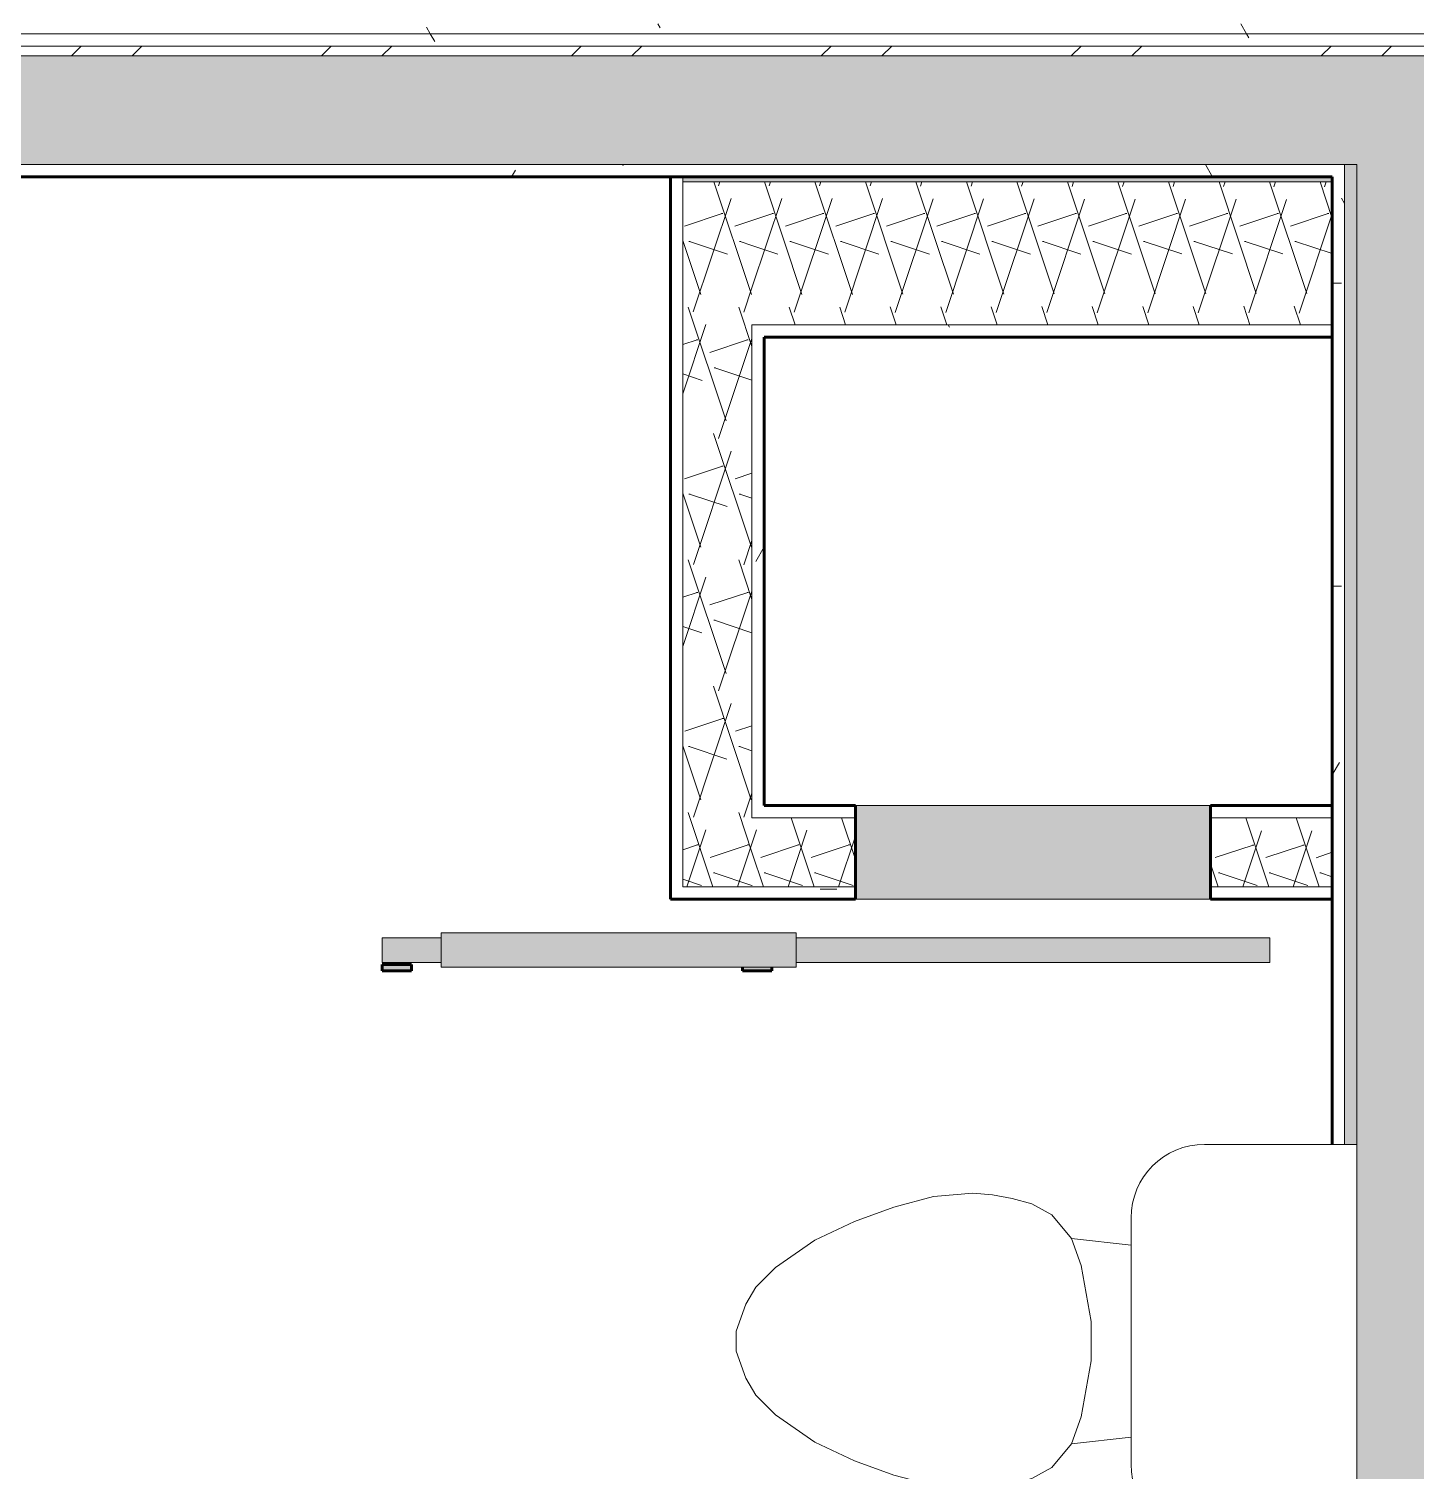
# Model space of a CAD drawing. Header units: inches. Extents: x -4169 to -1846, y 9706 to 12377.
# Drawn here: x -3409.1 to -3338.7, y 10307.8 to 10380.9 of the extents above; entities that cross this region are included whole.
import ezdxf

# ---------------------------------------------------------------- set-up
doc = ezdxf.new("R2010")
doc.units = ezdxf.units.IN
doc.header["$MEASUREMENT"] = 0
for name, color, linetype, lineweight in [('0-1', 7, 'Continuous', 5), ('0-2', 10, 'Continuous', 18), ('A-DOOR-3', 135, 'Continuous', 18), ('A-DOOR-4', 10, 'Continuous', 18), ('A-DOOR-5', 250, 'Continuous', 60), ('A-WALL', 113, 'Continuous', 18), ('A-WALL-1', 8, 'Continuous', 5), ('A-WALL-4', 250, 'Continuous', 60), ('A-WALL-5', 10, 'Continuous', 18), ('A-WALL-PATT-1', 7, 'Continuous', 9), ('A-WALL-PATT-2', 253, 'Continuous', 9), ('A-WALL-PATT-4', 111, 'Continuous', 9), ('I-WALL-2', 2, 'Continuous', 5), ('I-WALL-3', 2, 'Continuous', 60), ('P-SANR-FIXT-2', 7, 'Continuous', 9)]:
    doc.layers.add(name, color=color, linetype=linetype, lineweight=lineweight)
pattern_1 = [(0, (0, 0), (20.48, 5.12), [0.845, -14.515, 0.845, -14.515, -81.92]), (0, (0, 0), (20.48, 5.12), [-30.72, 0.845, -29.875, 0.845, -14.515, -35.84]), (0, (0, 0), (20.48, 5.12), [-76.8, 0.845, -9.395, 0.845, -24.755]), (120, (7.68, 2.56), (-14.67405, 15.1762003), [0.845, -14.515, 0.845, -14.515, -81.92]), (120, (7.68, 2.56), (-14.67405, 15.1762003), [-30.72, 0.845, -29.875, 0.845, -14.515, -35.84]), (120, (7.68, 2.56), (-14.67405, 15.1762003), [-76.8, 0.845, -9.395, 0.845, -24.755]), (240, (10.24, 12.8), (-5.80595, -20.2962003), [0.845, -14.515, 0.845, -14.515, -81.92]), (240, (10.24, 12.8), (-5.80595, -20.2962003), [-30.72, 0.845, -29.875, 0.845, -14.515, -35.84]), (240, (10.24, 12.8), (-5.80595, -20.2962003), [-76.8, 0.845, -9.395, 0.845, -24.755])]
pattern_2 = [(161.57, (0.32, 0.32), (-2.560496185, -0.000537386), [0, -18.214, 2.022, 0]), (18.43, (-0.32, 0.32), (-2.560496185, 0.000537386), [0, -18.214, 2.022, 0]), (108.43, (0.32, 0.32), (1.27922091, -6.400876726), [6.07, -14.166]), (71.57, (-0.32, 0.32), (1.27922091, 6.400876726), [6.07, -14.166])]

# ---------------------------------------------------------------- blocks, each defined once
blk = doc.blocks.new('Toilet-Domestic-3D - Toilet-Domestic-3D-1372870-ENLARGED RCP - 1ST FLOOR PLAN')
at = {"layer": 'P-SANR-FIXT-2'}
for p, q in [((-1.874, 11.5), (-0.5, 12)), ((-0.5, 12), (0.5, 12)), ((0.5, 12), (1.874, 11.5)), ((-3.74, 10), (-2.74, 11)), ((-2.74, 11), (-1.874, 11.5)), ((1.874, 11.5), (2.74, 11)), ((2.74, 11), (3.74, 10)), ((-5.127, 8), (-3.74, 10)), ((3.74, 10), (5.127, 8)), ((-6.06, 6), (-5.127, 8)), ((5.127, 8), (6.06, 6)), ((-6.788, 4), (-6.06, 6)), ((6.06, 6), (6.788, 4)), ((-7.326, 1.992), (-6.788, 4)), ((6.788, 4), (7.326, 1.992)), ((-7.5, 0), (-7.326, 1.992)), ((7.326, 1.992), (7.5, 0)), ((-7.413, -0.996), (-7.5, 0)), ((7.5, 0), (7.413, -0.996)), ((-7.236, -2), (-7.413, -0.996)), ((7.413, -0.996), (7.236, -2)), ((-6.968, -3), (-7.236, -2)), ((7.236, -2), (6.968, -3)), ((-6.401, -4), (-6.968, -3)), ((6.968, -3), (6.401, -4)), ((-5.209, -5), (-6.401, -4)), ((6.401, -4), (5.209, -5)), ((-3.836, -5.5), (-5.209, -5)), ((-4.862, -8.024), (-5.209, -5)), ((5.209, -5), (3.836, -5.5)), ((4.862, -8.024), (5.209, -5)), ((-1, -6), (-3.836, -5.5)), ((3.836, -5.5), (1, -6)), ((1, -6), (-1, -6)), ((6.25, -8.024), (-6.25, -8.024)), ((-9.976, -11.75), (-9.976, -19.476)), ((9.976, -19.476), (9.976, -11.75)), ((-9.976, -19.476), (9.976, -19.476))]:
    blk.add_line(p, q, dxfattribs=at)
for centre, start, end in [((-6.25, -11.75), 90, 180), ((6.25, -11.75), 0, 90)]:
    blk.add_arc(centre, 3.726, start, end, dxfattribs=at)
blk = doc.blocks.new('BARN - FLUSH - WIDTH 2-2638556-ENLARGED RCP - 1ST FLOOR PLAN')
at = {"layer": 'A-DOOR-3'}
h = blk.add_hatch(color=256, dxfattribs=at)
h.paths.add_polyline_path([(9, -4.948), (12, -4.948), (12, -4.323), (-12, -4.344), (-12, -4.948), (-4.737, -4.948)], flags=0)
h.paths.add_polyline_path([(-30, -4.948), (-30, -4.323), (-33, -4.344), (-33, -4.948)], flags=0)
for points in [[(-17.75, -5.823), (-12, -5.823), (-12, -4.073), (-30, -4.073), (-30, -5.823), (-21.62, -5.823)], [(-31.5, -6), (-31.5, -5.674), (-33, -5.674), (-33, -6)], [(-13.234, -6), (-13.234, -5.823), (-14.734, -5.823), (-14.734, -6), (-14.25, -6)]]:
    blk.add_hatch(color=256, dxfattribs=at).paths.add_polyline_path(points, flags=0)
h = blk.add_hatch(color=256, dxfattribs=at)
h.paths.add_polyline_path([(-33, -5.573), (-30, -5.547), (-30, -4.948), (-33, -4.948), (-33, -5.552)], flags=0)
h.paths.add_polyline_path([(9, -5.573), (12, -5.552), (12, -4.948), (-12, -4.948), (-12, -5.573), (-4.737, -5.573)], flags=0)
at = {"layer": 'A-DOOR-4'}
for p, q in [((-30, -4.323), (-33, -4.323)), ((-33, -4.323), (-33, -4.948)), ((-30, -5.823), (-30, -4.073)), ((-30, -4.073), (-12, -4.073)), ((-12, -4.073), (-12, -5.823)), ((12, -4.323), (-12, -4.323)), ((12, -4.948), (12, -4.323)), ((-33, -4.948), (-33, -5.573)), ((12, -5.573), (12, -4.948)), ((-33, -5.573), (-30, -5.573)), ((-12, -5.823), (-30, -5.823)), ((-12, -5.573), (12, -5.573))]:
    blk.add_line(p, q, dxfattribs=at)
at = {"layer": 'A-DOOR-5'}
for p, q in [((-33, -6), (-33, -5.674)), ((-33, -5.674), (-31.5, -5.674)), ((-31.5, -5.674), (-31.5, -6)), ((-14.734, -6), (-14.734, -5.823)), ((-13.234, -5.823), (-13.234, -6)), ((-31.5, -6), (-33, -6)), ((-13.234, -6), (-14.734, -6))]:
    blk.add_line(p, q, dxfattribs=at)
blk = doc.blocks.new('CTR - 1st Phase - Unit Layouts_rvt-1-ENLARGED RCP - 1ST FLOOR PLAN')
at = {"layer": 'A-WALL-1'}
for points in [[(-3375.899, 10373.164), (-3342.974, 10373.164), (-3342.974, 10373.414), (-3375.899, 10373.414)], [(-3362.886, 10336.789), (-3349.149, 10336.789), (-3349.149, 10341.539), (-3367.149, 10341.539), (-3367.149, 10336.789)]]:
    blk.add_hatch(color=256, dxfattribs=at).paths.add_polyline_path(points, flags=0)
at = {"layer": 'A-WALL-PATT-1'}
h = blk.add_hatch(dxfattribs=at)
h.set_pattern_fill('FP_1', color=256, style=0, pattern_type=2)
h.set_pattern_definition(pattern_1)
h.paths.add_polyline_path([(-3372.399, 10340.914), (-3371.774, 10340.914), (-3371.774, 10365.914), (-3372.399, 10365.914), (-3372.399, 10349.671)], flags=0)
h = blk.add_hatch(dxfattribs=at)
h.set_pattern_fill('FP_1', color=256, style=0, pattern_type=2)
h.set_pattern_definition(pattern_1)
h.paths.add_polyline_path([(-3371.774, 10365.289), (-3342.974, 10365.289), (-3342.974, 10365.914), (-3371.774, 10365.914)], flags=0)
h = blk.add_hatch(dxfattribs=at)
h.set_pattern_fill('FP_1', color=256, style=0, pattern_type=2)
h.set_pattern_definition(pattern_1)
h.paths.add_polyline_path([(-3375.888, 10336.789), (-3367.149, 10336.789), (-3367.149, 10337.414), (-3375.899, 10337.414), (-3375.899, 10336.789)], flags=0)
h.paths.add_polyline_path([(-3342.974, 10336.789), (-3342.974, 10337.414), (-3349.149, 10337.414), (-3349.149, 10336.789), (-3346.149, 10336.789)], flags=0)
at = {"layer": 'A-WALL-PATT-2'}
h = blk.add_hatch(dxfattribs=at)
h.set_pattern_fill('FP_2', color=256, style=0, pattern_type=2)
h.set_pattern_definition(pattern_2)
h.paths.add_polyline_path([(-3375.899, 10337.414), (-3372.399, 10337.414), (-3372.399, 10373.164), (-3375.899, 10373.164), (-3375.899, 10339.617)], flags=0)
h = blk.add_hatch(dxfattribs=at)
h.set_pattern_fill('FP_2', color=256, style=0, pattern_type=2)
h.set_pattern_definition(pattern_2)
h.paths.add_polyline_path([(-3372.399, 10365.914), (-3342.974, 10365.914), (-3342.974, 10373.164), (-3372.399, 10373.159)], flags=0)
h = blk.add_hatch(dxfattribs=at)
h.set_pattern_fill('FP_2', color=256, style=0, pattern_type=2)
h.set_pattern_definition(pattern_2)
h.paths.add_polyline_path([(-3367.149, 10337.414), (-3367.149, 10340.914), (-3372.399, 10340.914), (-3372.399, 10337.414), (-3371.774, 10337.414)], flags=0)
h.paths.add_polyline_path([(-3349.149, 10337.414), (-3342.974, 10337.414), (-3342.974, 10340.914), (-3349.149, 10340.914)], flags=0)
at = {"layer": 'A-WALL-4'}
for p, q in [((-3376.524, 10336.789), (-3376.524, 10373.414)), ((-3376.524, 10373.414), (-3375.899, 10373.414)), ((-3375.899, 10373.414), (-3371.774, 10373.414)), ((-3371.774, 10373.414), (-3342.974, 10373.414)), ((-3342.974, 10373.414), (-3342.974, 10365.289)), ((-3371.774, 10365.289), (-3371.774, 10341.539)), ((-3342.974, 10365.289), (-3371.774, 10365.289)), ((-3371.774, 10341.539), (-3367.149, 10341.539)), ((-3367.149, 10341.539), (-3367.149, 10336.789)), ((-3349.149, 10341.539), (-3342.974, 10341.539)), ((-3349.149, 10336.789), (-3349.149, 10341.539)), ((-3342.974, 10341.539), (-3342.974, 10336.789)), ((-3375.899, 10336.789), (-3376.524, 10336.789)), ((-3371.774, 10336.789), (-3375.899, 10336.789)), ((-3367.149, 10336.789), (-3371.774, 10336.789)), ((-3342.974, 10336.789), (-3349.149, 10336.789))]:
    blk.add_line(p, q, dxfattribs=at)
at = {"layer": 'A-WALL-5'}
for p, q in [((-3375.899, 10373.414), (-3375.899, 10373.164)), ((-3375.899, 10373.414), (-3375.899, 10373.164)), ((-3375.899, 10373.164), (-3375.899, 10337.414)), ((-3372.399, 10373.164), (-3375.899, 10373.164)), ((-3371.774, 10373.164), (-3372.399, 10373.164)), ((-3371.774, 10373.164), (-3342.974, 10373.164)), ((-3372.399, 10365.914), (-3372.399, 10340.914)), ((-3371.774, 10365.914), (-3372.399, 10365.914)), ((-3371.774, 10365.914), (-3342.974, 10365.914)), ((-3349.149, 10341.539), (-3367.149, 10341.539)), ((-3372.399, 10340.914), (-3371.774, 10340.914)), ((-3367.149, 10340.914), (-3371.774, 10340.914)), ((-3342.974, 10340.914), (-3349.149, 10340.914)), ((-3375.899, 10337.414), (-3372.399, 10337.414)), ((-3372.399, 10337.414), (-3371.774, 10337.414)), ((-3367.149, 10337.414), (-3371.774, 10337.414)), ((-3342.974, 10337.414), (-3349.149, 10337.414)), ((-3367.149, 10336.789), (-3349.149, 10336.789))]:
    blk.add_line(p, q, dxfattribs=at)
at = {"layer": '0-2'}
blk.add_blockref('BARN - FLUSH - WIDTH 2-2638556-ENLARGED RCP - 1ST FLOOR PLAN', (-3358.149, 10339.164), dxfattribs=at)
at = {"layer": '0-2', "rotation": 90.00000000003365}
blk.add_blockref('Toilet-Domestic-3D - Toilet-Domestic-3D-1372870-ENLARGED RCP - 1ST FLOOR PLAN', (-3361.2, 10314.389), dxfattribs=at)

msp = doc.modelspace()

# ---------------------------------------------------------------- hatches: boundary and pattern name
at = {"layer": 'A-WALL-PATT-4'}
h = msp.add_hatch(dxfattribs=at)
h.set_pattern_fill('FP_1', color=256, style=0, pattern_type=2)
h.set_pattern_definition(pattern_1)
h.paths.add_polyline_path([(-3202.374, 10380.664), (-3201.249, 10380.664), (-3201.263, 10381.164), (-3417.799, 10381.164), (-3417.799, 10380.664), (-3202.462, 10380.664)], flags=0)
h = msp.add_hatch(dxfattribs=at)
h.set_pattern_fill('FP_1', color=256, style=0, pattern_type=2)
h.set_pattern_definition(pattern_1)
h.paths.add_polyline_path([(-3417.174, 10380.039), (-3201.874, 10380.039), (-3201.896, 10380.664), (-3417.174, 10380.664), (-3417.174, 10380.085)], flags=0)
h = msp.add_hatch(dxfattribs=at)
h.set_pattern_fill('FP_26', color=256, style=0, pattern_type=2)
h.set_pattern_definition([(45, (0, 0), (-6.335677, 6.335677), []), (45, (0, 9.6), (-6.335677, 6.335677), [])])
h.paths.add_polyline_path([(-3210.939, 10379.539), (-3202.374, 10379.539), (-3202.388, 10380.039), (-3416.674, 10380.039), (-3416.674, 10379.539), (-3212.174, 10379.539)], flags=0)
h = msp.add_hatch(dxfattribs=at)
h.set_pattern_fill('FP_2', color=256, style=0, pattern_type=2)
h.set_pattern_definition(pattern_2)
h.paths.add_polyline_path([(-3351.61, 10374.039), (-3207.874, 10374.039), (-3207.874, 10379.539), (-3411.174, 10379.538), (-3411.174, 10374.039), (-3362.886, 10374.039)], flags=0)
h = msp.add_hatch(dxfattribs=at)
h.set_pattern_fill('FP_1', color=256, style=0, pattern_type=2)
h.set_pattern_definition(pattern_1)
h.paths.add_polyline_path([(-3410.549, 10373.414), (-3342.349, 10373.42), (-3342.349, 10374.039), (-3410.549, 10374.039)], flags=0)
h.paths.add_polyline_path([(-3210.276, 10373.414), (-3208.499, 10373.414), (-3208.499, 10374.039), (-3335.099, 10374.039), (-3335.099, 10373.414), (-3210.939, 10373.414)], flags=0)
h = msp.add_hatch(dxfattribs=at)
h.set_pattern_fill('FP_2', color=256, style=0, pattern_type=2)
h.set_pattern_definition(pattern_2)
h.paths.add_polyline_path([(-3336.224, 10018.089), (-3336.224, 10374.039), (-3341.724, 10374.039), (-3341.724, 10018.089)], flags=0)
h = msp.add_hatch(dxfattribs=at)
h.set_pattern_fill('FP_1', color=256, style=0, pattern_type=2)
h.set_pattern_definition(pattern_1)
h.paths.add_polyline_path([(-3342.349, 10018.089), (-3342.349, 10304.413), (-3342.974, 10304.413), (-3342.974, 10295.389), (-3342.724, 10295.389), (-3342.724, 10249.389), (-3342.974, 10249.389), (-3342.974, 10127.977), (-3342.89, 10127.977), (-3342.89, 10049.977), (-3342.974, 10049.977), (-3342.974, 10018.089)], flags=0)
h.paths.add_polyline_path([(-3342.349, 10324.366), (-3342.349, 10373.414), (-3342.974, 10373.414), (-3342.974, 10324.366)], flags=0)
at = {"layer": 'I-WALL-2'}
h = msp.add_hatch(color=256, dxfattribs=at)
h.paths.add_polyline_path([(-3342.349, 10018.089), (-3341.724, 10018.089), (-3341.724, 10304.413), (-3342.349, 10304.413), (-3342.349, 10027.936)], flags=0)
h.paths.add_polyline_path([(-3341.81, 10324.366), (-3341.724, 10324.366), (-3341.724, 10374.039), (-3342.349, 10374.039), (-3342.349, 10324.366)], flags=0)

# ---------------------------------------------------------------- linework, layer by layer
at = {"layer": 'A-WALL'}
for p, q in [((-3201.249, 10380.664), (-3417.799, 10380.664)), ((-3201.874, 10380.039), (-3417.174, 10380.039)), ((-3202.374, 10379.539), (-3416.674, 10379.539)), ((-3341.724, 10374.039), (-3411.174, 10374.039)), ((-3342.349, 10374.039), (-3342.349, 10324.366)), ((-3341.724, 10374.039), (-3341.724, 10324.366))]:
    msp.add_line(p, q, dxfattribs=at)
at = {"layer": 'I-WALL-3'}
for p, q in [((-3342.974, 10373.414), (-3410.549, 10373.414)), ((-3342.974, 10324.366), (-3342.974, 10373.414))]:
    msp.add_line(p, q, dxfattribs=at)

# ---------------------------------------------------------------- block references
at = {"layer": '0-1'}
msp.add_blockref('CTR - 1st Phase - Unit Layouts_rvt-1-ENLARGED RCP - 1ST FLOOR PLAN', (0, 0), dxfattribs=at)

doc.saveas('drawing.dxf')
